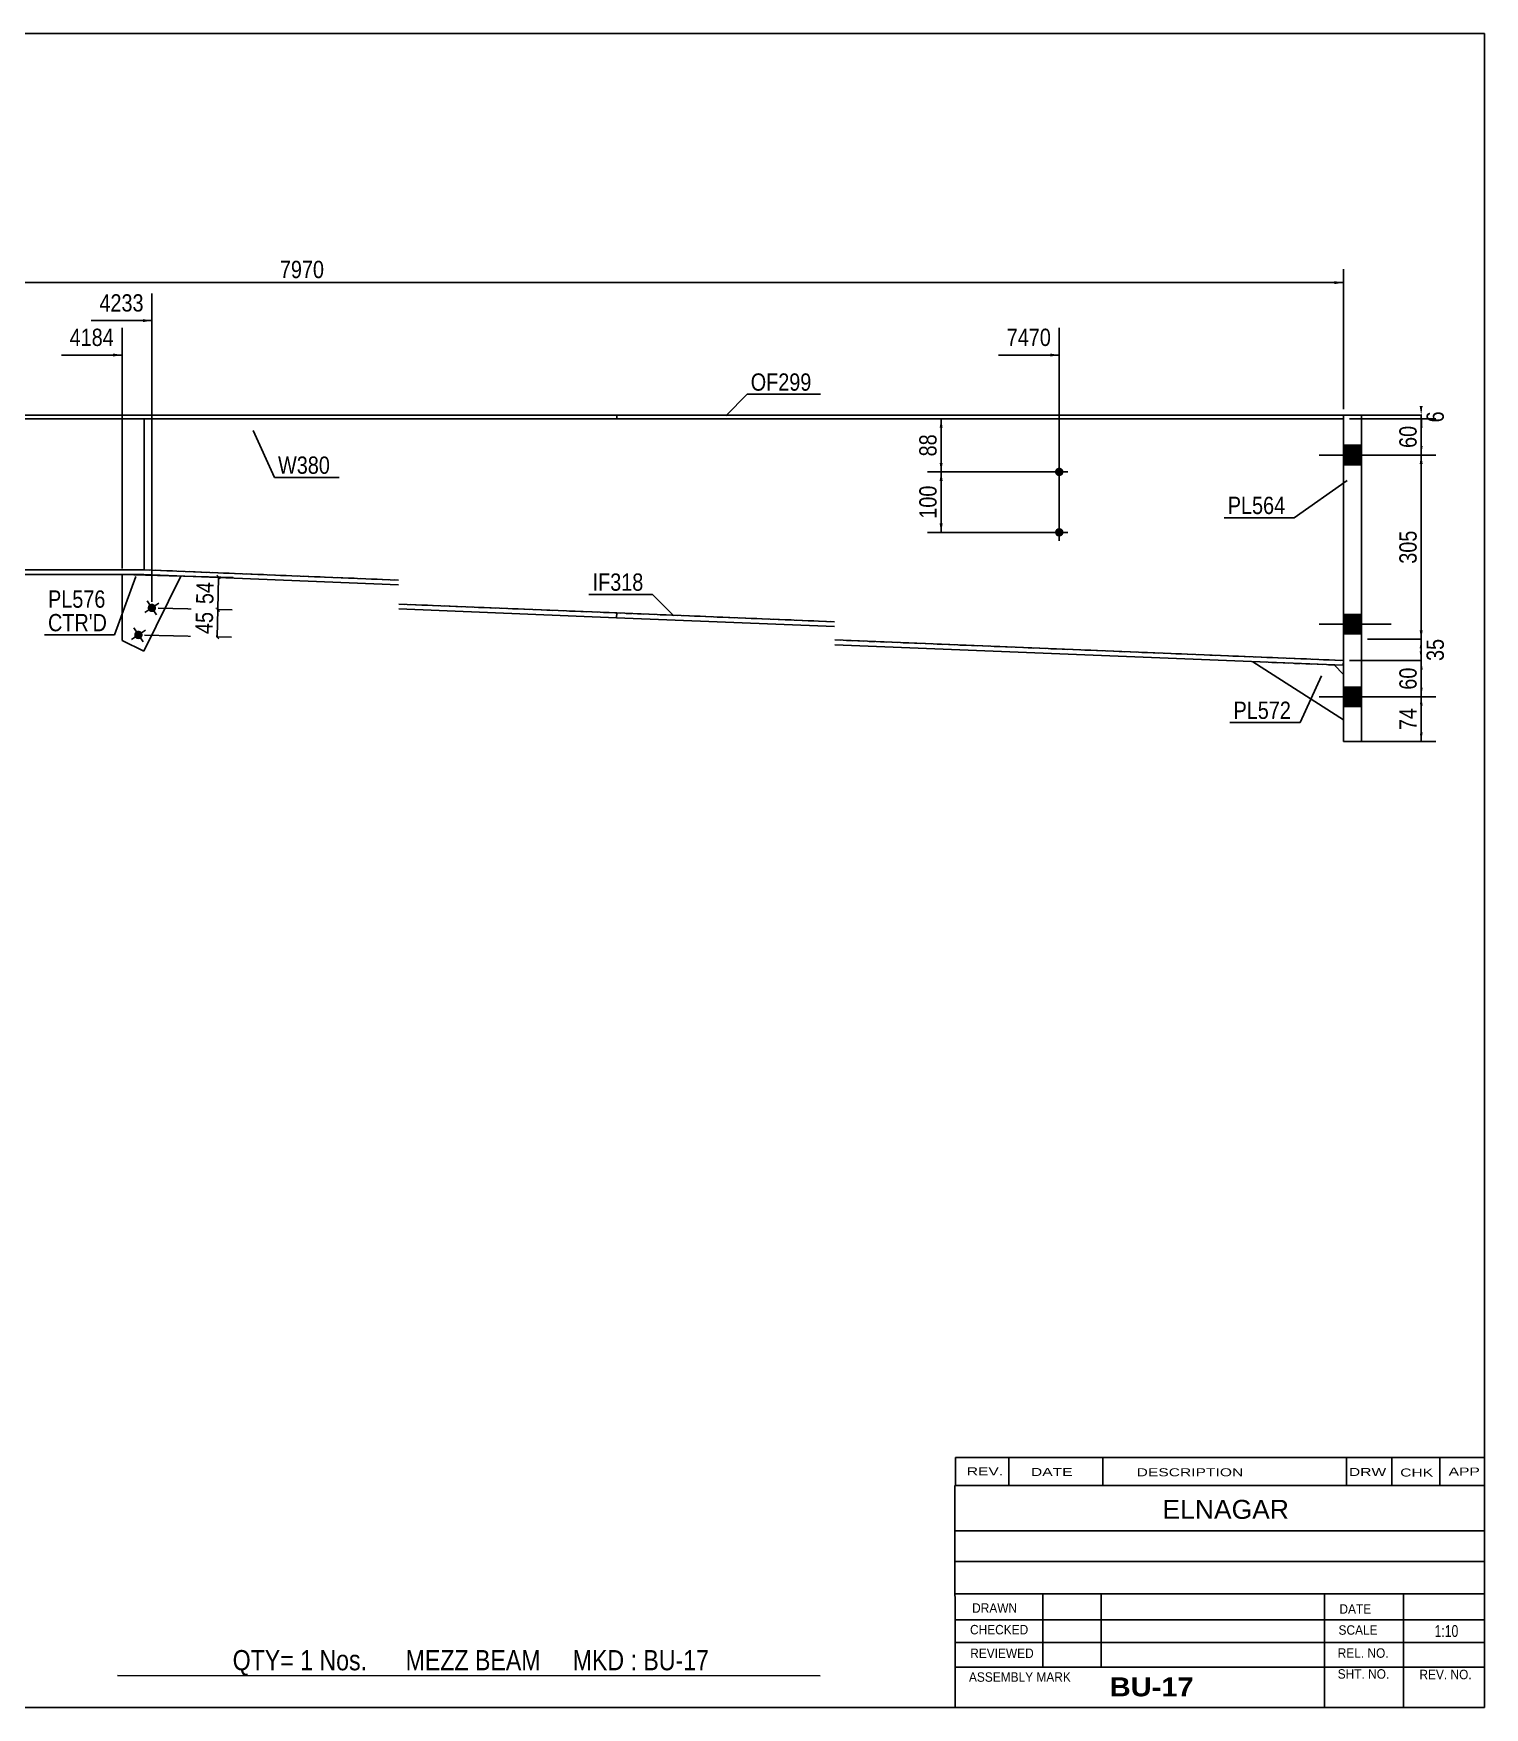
# Model space of a CAD drawing. Header units: millimetres. Extents: x -38 to 365, y -193 to 84.
# Drawn here: x 124.9 to 364.9, y -193.3 to 83.7 of the extents above; entities that cross this region are included whole.
import ezdxf

# ---------------------------------------------------------------- set-up
doc = ezdxf.new("R2010")
doc.units = ezdxf.units.MM
doc.linetypes.add('DXK_LINE_DOT1', pattern=[1.8814, 0.9407, -0.9407])
doc.styles.add('Arial', font='ARIAL.TTF', dxfattribs={"height": 0.2})
doc.styles.add('Arial Bold', font='ARIALBD.TTF', dxfattribs={"height": 0.2})
doc.styles.add('Arial Narrow', font='ARIALN.TTF', dxfattribs={"height": 0.2})

# ---------------------------------------------------------------- blocks, each defined once
blk = doc.blocks.new('Unknown-629104508-1211')
at = {"color": 5, "linetype": 'Continuous'}
for p, q in [((364.89, 83.75), (-35.11, 83.75)), ((-35.11, 83.75), (-35.11, -193.25)), ((364.89, -193.25), (364.89, 83.75)), ((-35.11, -193.25), (364.89, -193.25))]:
    blk.add_line(p, q, dxfattribs=at)
at = {"color": 174, "linetype": 'Continuous', "style": 'Arial'}
blk.add_text('Tekla structures', height=1.9102, rotation=90, dxfattribs=at).set_placement((-35.61, -192.75))
blk = doc.blocks.new('Part-629104508-1279 - 1232')
at = {"color": 2, "linetype": 'Continuous'}
for p, q in [((93.15, 20), (93.15, -5)), ((143.15, 20), (143.15, -5))]:
    blk.add_line(p, q, dxfattribs=at)
at = {"color": 7, "linetype": 'DXK_LINE_DOT1'}
for p, q in [((93.15, 20), (143.15, 20)), ((93.15, -5), (143.15, -5))]:
    blk.add_line(p, q, dxfattribs=at)
blk = doc.blocks.new('Part-629104508-1257 - 1232')
at = {"color": 2, "linetype": 'Continuous'}
for p, q in [((0, 20.6), (0, 20)), ((0, 20.6), (50.99, 20.6)), ((0, 20), (50.99, 20)), ((51.09, 20.6), (185.21, 20.6)), ((51.09, 20), (185.21, 20)), ((185.31, 20.6), (221.34, 20.6)), ((185.31, 20), (221.34, 20)), ((221.34, 20.6), (221.34, 20))]:
    blk.add_line(p, q, dxfattribs=at)
blk = doc.blocks.new('Part-629104508-1429 - 1232')
at = {"color": 2, "linetype": 'Continuous'}
for p, q in [((149.21, -6.05), (139.53, -5.8)), ((139.53, -5.8), (139.53, -16.67)), ((143.11, -18.46), (149.21, -6.05)), ((143.11, -18.46), (139.53, -16.67))]:
    blk.add_line(p, q, dxfattribs=at)
blk = doc.blocks.new('Part-629104508-1301 - 1232')
at = {"color": 2, "linetype": 'Continuous'}
for p, q in [((221.34, 20.6), (221.34, 20)), ((221.34, 20.6), (257.34, 20.6)), ((221.34, 20), (257.34, 20)), ((257.44, 20.6), (341.54, 20.6)), ((257.44, 20), (341.54, 20)), ((341.54, 20.6), (341.54, 20))]:
    blk.add_line(p, q, dxfattribs=at)
blk = doc.blocks.new('Part-629104508-1323 - 1232')
at = {"color": 2, "linetype": 'Continuous'}
blk.add_line((143.15, 20), (143.15, -5), dxfattribs=at)
at = {"color": 7, "linetype": 'DXK_LINE_DOT1'}
for p, q in [((143.15, 20), (185.21, 20)), ((185.31, 20), (257.34, 20)), ((257.44, 20), (341.54, 20)), ((341.54, 20), (341.54, -20)), ((143.15, -5), (185.21, -6.7)), ((185.31, -10.68), (257.34, -13.59)), ((257.44, -16.61), (341.54, -20))]:
    blk.add_line(p, q, dxfattribs=at)
blk = doc.blocks.new('Part-629104508-1345 - 1232')
at = {"color": 2, "linetype": 'Continuous'}
for p, q in [((93.15, -5), (51.09, -6.7)), ((143.15, -5), (93.15, -5)), ((185.21, -6.7), (143.15, -5)), ((93.17, -5.8), (51.09, -7.5)), ((143.13, -5.8), (93.17, -5.8)), ((185.21, -7.5), (143.13, -5.8)), ((221.34, -12.14), (185.31, -10.68)), ((221.31, -12.94), (185.31, -11.48)), ((221.34, -12.14), (221.31, -12.94)), ((50.99, -17.94), (0, -20)), ((50.99, -18.74), (0.03, -20.8)), ((0.03, -20.8), (0, -20))]:
    blk.add_line(p, q, dxfattribs=at)
blk = doc.blocks.new('Part-629104508-1350 - 1232')
at = {"color": 2, "linetype": 'Continuous'}
for p, q in [((221.34, -12.14), (221.31, -12.94)), ((221.31, -12.94), (257.34, -14.39)), ((221.34, -12.14), (257.34, -13.59)), ((257.44, -16.61), (341.54, -20)), ((257.44, -17.41), (341.51, -20.8)), ((341.54, -20), (341.51, -20.8))]:
    blk.add_line(p, q, dxfattribs=at)
blk = doc.blocks.new('Bolt-629104508-1436 - 1232')
at = {"linetype": 'Continuous'}
blk.add_hatch(color=3, dxfattribs=at).paths.add_polyline_path([(144.83, -11.89, -1), (144.06, -10.72, -1)])
at = {"color": 3, "linetype": 'Continuous'}
for p, q in [((145.61, -10.53), (143.28, -12.08)), ((143.67, -10.14), (145.22, -12.47))]:
    blk.add_line(p, q, dxfattribs=at)
blk = doc.blocks.new('Part-629104508-1372 - 1232')
at = {"color": 2, "linetype": 'Continuous'}
for p, q in [((341.54, 20.6), (344.54, 20.6)), ((341.54, 20.6), (341.54, -33.4)), ((344.54, 20.6), (344.54, -33.4)), ((341.54, -33.4), (344.54, -33.4))]:
    blk.add_line(p, q, dxfattribs=at)
blk = doc.blocks.new('Part-629104508-1394 - 1232')
at = {"color": 2, "linetype": 'Continuous'}
for p, q in [((326.55, -20.2), (341.54, -29.8)), ((341.54, -22.3), (340.04, -20.74))]:
    blk.add_line(p, q, dxfattribs=at)
at = {"color": 7, "linetype": 'DXK_LINE_DOT1'}
for p, q in [((340.04, -20.74), (326.55, -20.2)), ((341.54, -29.8), (341.54, -22.3))]:
    blk.add_line(p, q, dxfattribs=at)
blk = doc.blocks.new('Bolt-629104508-1422 - 1232')
at = {"linetype": 'Continuous'}
for points in [[(341.54, 15.6), (341.54, 12.4), (344.54, 12.4), (344.54, 15.6)], [(341.54, 15.6), (341.54, 12.4), (344.54, 12.4), (344.54, 15.6)], [(341.54, -12.4), (341.54, -15.6), (344.54, -15.6), (344.54, -12.4)], [(341.54, -12.4), (341.54, -15.6), (344.54, -15.6), (344.54, -12.4)], [(341.54, -24.4), (341.54, -27.6), (344.54, -27.6), (344.54, -24.4)], [(341.54, -24.4), (341.54, -27.6), (344.54, -27.6), (344.54, -24.4)]]:
    blk.add_hatch(color=3, dxfattribs=at).paths.add_polyline_path(points)
at = {"color": 3, "linetype": 'Continuous'}
for p, q in [((349.44, 14), (337.54, 14)), ((349.44, 14), (337.54, 14)), ((344.54, 15.6), (341.54, 15.6)), ((344.54, 15.6), (341.54, 15.6)), ((344.54, 12.4), (341.54, 12.4)), ((344.54, 12.4), (341.54, 12.4)), ((344.54, -12.4), (341.54, -12.4)), ((344.54, -12.4), (341.54, -12.4)), ((349.44, -14), (337.54, -14)), ((349.44, -14), (337.54, -14)), ((344.54, -15.6), (341.54, -15.6)), ((344.54, -15.6), (341.54, -15.6)), ((344.54, -24.4), (341.54, -24.4)), ((344.54, -24.4), (341.54, -24.4)), ((349.44, -26), (337.54, -26)), ((349.44, -26), (337.54, -26)), ((344.54, -27.6), (341.54, -27.6)), ((344.54, -27.6), (341.54, -27.6))]:
    blk.add_line(p, q, dxfattribs=at)
blk = doc.blocks.new('Bolt-629104508-1424 - 1232')
at = {"linetype": 'Continuous'}
for points in [[(294.54, 11.9), (294.68, 11.89), (294.82, 11.84), (294.95, 11.77), (295.06, 11.67), (295.15, 11.55), (295.2, 11.42), (295.24, 11.27), (295.24, 11.13), (295.2, 10.98), (295.15, 10.85), (295.06, 10.73), (294.95, 10.63), (294.82, 10.56), (294.68, 10.52), (294.54, 10.5), (294.39, 10.52), (294.25, 10.56), (294.13, 10.63), (294.02, 10.73), (293.93, 10.85), (293.87, 10.98), (293.84, 11.13), (293.84, 11.27), (293.87, 11.42), (293.93, 11.55), (294.02, 11.67), (294.13, 11.77), (294.25, 11.84), (294.39, 11.89)], [(294.54, 1.9), (294.68, 1.89), (294.82, 1.84), (294.95, 1.77), (295.06, 1.67), (295.15, 1.55), (295.2, 1.42), (295.24, 1.27), (295.24, 1.13), (295.2, 0.98), (295.15, 0.85), (295.06, 0.73), (294.95, 0.63), (294.82, 0.56), (294.68, 0.52), (294.54, 0.5), (294.39, 0.52), (294.25, 0.56), (294.13, 0.63), (294.02, 0.73), (293.93, 0.85), (293.87, 0.98), (293.84, 1.13), (293.84, 1.27), (293.87, 1.42), (293.93, 1.55), (294.02, 1.67), (294.13, 1.77), (294.25, 1.84), (294.39, 1.89)]]:
    blk.add_hatch(color=3, dxfattribs=at).paths.add_polyline_path(points)
at = {"color": 3, "linetype": 'Continuous'}
for p, q in [((293.14, 11.2), (295.94, 11.2)), ((294.54, 12.6), (294.54, 9.8)), ((293.14, 1.2), (295.94, 1.2)), ((294.54, 2.6), (294.54, -0.2))]:
    blk.add_line(p, q, dxfattribs=at)
blk = doc.blocks.new('Bolt-629104508-1435 - 1232')
at = {"linetype": 'Continuous'}
blk.add_hatch(color=3, dxfattribs=at).paths.add_polyline_path([(142.6, -16.36, -1), (141.82, -15.19, -1)])
at = {"color": 3, "linetype": 'Continuous'}
for p, q in [((143.38, -15), (141.04, -16.55)), ((141.44, -14.61), (142.98, -16.94))]:
    blk.add_line(p, q, dxfattribs=at)
blk = doc.blocks.new('StraightDimension-629104508-3688 - 1232')
at = {"linetype": 'Continuous'}
blk.add_hatch(color=7, dxfattribs=at).paths.add_polyline_path([(138.02, 30.79), (139.52, 30.54), (138.02, 30.29)])
at = {"color": 7, "linetype": 'Continuous'}
for p, q in [((139.52, -4.8), (139.52, 35.04)), ((129.46, 30.54), (139.52, 30.54))]:
    blk.add_line(p, q, dxfattribs=at)
at = {"color": 0}
blk.add_wipeout([(138.75, 31.44), (138.75, 35.64), (130.23, 35.64), (130.23, 31.44)], dxfattribs=at)
at = {"color": 3, "style": 'Arial Narrow'}
blk.add_text('4184', height=2.863, dxfattribs=at).set_placement((130.83, 32.04))
blk = doc.blocks.new('StraightDimension-629104508-1474 - 1232')
at = {"linetype": 'Continuous'}
for points in [[(-1.5, 42.27), (-3, 42.52), (-1.5, 42.77)], [(340.04, 42.77), (341.54, 42.52), (340.04, 42.27)]]:
    blk.add_hatch(color=7, dxfattribs=at).paths.add_polyline_path(points)
at = {"color": 7, "linetype": 'Continuous'}
for p, q in [((-3, 21.6), (-3, 44.77)), ((341.54, 21.6), (341.54, 44.77)), ((-3, 42.52), (341.54, 42.52))]:
    blk.add_line(p, q, dxfattribs=at)
at = {"color": 0}
blk.add_wipeout([(173.53, 42.67), (173.53, 46.87), (165.01, 46.87), (165.01, 42.67)], dxfattribs=at)
at = {"color": 3, "style": 'Arial Narrow'}
blk.add_text('7970', height=2.863, dxfattribs=at).set_placement((165.61, 43.27))
blk = doc.blocks.new('StraightDimension-629104508-1581 - 1232')
at = {"linetype": 'Continuous'}
for points in [[(354.16, 12.5), (354.41, 14), (354.66, 12.5)], [(354.66, -15), (354.41, -16.5), (354.16, -15)]]:
    blk.add_hatch(color=7, dxfattribs=at).paths.add_polyline_path(points)
at = {"color": 7, "linetype": 'Continuous'}
for p, q in [((345.54, 14), (356.81, 14)), ((354.41, -16.5), (354.41, 14)), ((345.54, -16.5), (356.81, -16.5))]:
    blk.add_line(p, q, dxfattribs=at)
at = {"color": 0}
blk.add_wipeout([(354.26, 2.09), (350.06, 2.09), (350.06, -4.59), (354.26, -4.59)], dxfattribs=at)
at = {"color": 3, "style": 'Arial Narrow'}
blk.add_text('305', height=2.863, rotation=90.0002, dxfattribs=at).set_placement((353.66, -3.99))
blk = doc.blocks.new('StraightDimension-629104508-3366 - 1232')
at = {"color": 7, "linetype": 'Continuous'}
for p, q in [((145.58, -5.95), (157.87, -6.26)), ((155.76, -6.51), (155.17, -5.9)), ((155.33, -11.58), (155.47, -6.2)), ((145.45, -11.33), (157.73, -11.64)), ((155.04, -11.27), (155.62, -11.89))]:
    blk.add_line(p, q, dxfattribs=at)
at = {"color": 0}
blk.add_wipeout([(155.31, -6.46), (151.11, -6.35), (150.99, -11.21), (155.19, -11.32)], dxfattribs=at)
at = {"color": 3, "style": 'Arial Narrow'}
blk.add_text('54', height=2.863, rotation=88.5506, dxfattribs=at).set_placement((154.6, -10.7))
blk = doc.blocks.new('StraightDimension-629104508-1603 - 1232')
at = {"linetype": 'Continuous'}
for points in [[(354.16, -21.5), (354.41, -20), (354.66, -21.5)], [(354.66, -24.5), (354.41, -26), (354.16, -24.5)]]:
    blk.add_hatch(color=7, dxfattribs=at).paths.add_polyline_path(points)
at = {"color": 7, "linetype": 'Continuous'}
for p, q in [((342.54, -20), (356.81, -20)), ((354.41, -26), (354.41, -20)), ((345.54, -26), (356.81, -26))]:
    blk.add_line(p, q, dxfattribs=at)
at = {"color": 0}
blk.add_wipeout([(354.26, -20.57), (350.06, -20.57), (350.06, -25.43), (354.26, -25.43)], dxfattribs=at)
at = {"color": 3, "style": 'Arial Narrow'}
blk.add_text('60', height=2.863, rotation=90.0002, dxfattribs=at).set_placement((353.66, -24.83))
blk = doc.blocks.new('StraightDimension-629104508-1450 - 1232')
at = {"linetype": 'Continuous'}
for points in [[(274.75, 9.7), (275, 11.2), (275.25, 9.7)], [(275.25, 2.7), (275, 1.2), (274.75, 2.7)]]:
    blk.add_hatch(color=7, dxfattribs=at).paths.add_polyline_path(points)
at = {"color": 7, "linetype": 'Continuous'}
for p, q in [((293.54, 11.2), (272.75, 11.2)), ((275, 1.2), (275, 11.2)), ((293.54, 1.2), (272.75, 1.2))]:
    blk.add_line(p, q, dxfattribs=at)
at = {"color": 0}
blk.add_wipeout([(274.85, 9.54), (270.65, 9.54), (270.65, 2.86), (274.85, 2.86)], dxfattribs=at)
at = {"color": 3, "style": 'Arial Narrow'}
blk.add_text('100', height=2.863, rotation=90.0002, dxfattribs=at).set_placement((274.25, 3.46))
blk = doc.blocks.new('StraightDimension-629104508-1465 - 1232')
at = {"linetype": 'Continuous'}
for points in [[(274.75, 18.5), (275, 20), (275.25, 18.5)], [(275.25, 12.7), (275, 11.2), (274.75, 12.7)]]:
    blk.add_hatch(color=7, dxfattribs=at).paths.add_polyline_path(points)
at = {"color": 7, "linetype": 'Continuous'}
for p, q in [((144.15, 20), (277.4, 20)), ((275, 11.2), (275, 20)), ((293.54, 11.2), (272.75, 11.2))]:
    blk.add_line(p, q, dxfattribs=at)
at = {"color": 0}
blk.add_wipeout([(274.85, 18.03), (270.65, 18.03), (270.65, 13.17), (274.85, 13.17)], dxfattribs=at)
at = {"color": 3, "style": 'Arial Narrow'}
blk.add_text('88', height=2.863, rotation=90.0002, dxfattribs=at).set_placement((274.25, 13.77))
blk = doc.blocks.new('StraightDimension-629104508-1563 - 1232')
at = {"linetype": 'Continuous'}
for points in [[(354.66, 22.1), (354.41, 20.6), (354.16, 22.1)], [(354.16, 18.5), (354.41, 20), (354.66, 18.5)]]:
    blk.add_hatch(color=7, dxfattribs=at).paths.add_polyline_path(points)
at = {"color": 7, "linetype": 'Continuous'}
for p, q in [((342.54, 20.6), (356.66, 20.6)), ((342.54, 20), (356.66, 20)), ((354.41, 20), (354.41, 20.6))]:
    blk.add_line(p, q, dxfattribs=at)
at = {"color": 0}
blk.add_wipeout([(358.76, 21.81), (354.56, 21.81), (354.56, 18.79), (358.76, 18.79)], dxfattribs=at)
at = {"color": 3, "style": 'Arial Narrow'}
blk.add_text('6', height=2.86, rotation=90.0002, dxfattribs=at).set_placement((358.16, 19.39))
blk = doc.blocks.new('StraightDimension-629104508-1553 - 1232')
at = {"linetype": 'Continuous'}
for points in [[(354.16, -27.5), (354.41, -26), (354.66, -27.5)], [(354.66, -31.9), (354.41, -33.4), (354.16, -31.9)]]:
    blk.add_hatch(color=7, dxfattribs=at).paths.add_polyline_path(points)
at = {"color": 7, "linetype": 'Continuous'}
for p, q in [((345.54, -26), (356.81, -26)), ((354.41, -33.4), (354.41, -26)), ((342.54, -33.4), (356.81, -33.4))]:
    blk.add_line(p, q, dxfattribs=at)
at = {"color": 0}
blk.add_wipeout([(354.26, -27.27), (350.06, -27.27), (350.06, -32.13), (354.26, -32.13)], dxfattribs=at)
at = {"color": 3, "style": 'Arial Narrow'}
blk.add_text('74', height=2.863, rotation=90.0002, dxfattribs=at).set_placement((353.66, -31.53))
blk = doc.blocks.new('StraightDimension-629104508-1572 - 1232')
at = {"linetype": 'Continuous'}
for points in [[(354.16, 18.5), (354.41, 20), (354.66, 18.5)], [(354.66, 15.5), (354.41, 14), (354.16, 15.5)]]:
    blk.add_hatch(color=7, dxfattribs=at).paths.add_polyline_path(points)
at = {"color": 7, "linetype": 'Continuous'}
for p, q in [((342.54, 20), (356.81, 20)), ((354.41, 14), (354.41, 20)), ((345.54, 14), (356.81, 14))]:
    blk.add_line(p, q, dxfattribs=at)
at = {"color": 0}
blk.add_wipeout([(354.26, 19.43), (350.06, 19.43), (350.06, 14.57), (354.26, 14.57)], dxfattribs=at)
at = {"color": 3, "style": 'Arial Narrow'}
blk.add_text('60', height=2.863, rotation=90.0002, dxfattribs=at).set_placement((353.66, 15.17))
blk = doc.blocks.new('StraightDimension-629104508-3367 - 1232')
at = {"color": 7, "linetype": 'Continuous'}
for p, q in [((145.45, -11.33), (157.73, -11.64)), ((155.62, -11.89), (155.04, -11.27)), ((155.22, -16.11), (155.33, -11.58)), ((143.21, -15.8), (157.62, -16.17)), ((154.92, -15.8), (155.51, -16.41))]:
    blk.add_line(p, q, dxfattribs=at)
at = {"color": 0}
blk.add_wipeout([(155.18, -11.41), (150.99, -11.31), (150.86, -16.16), (155.06, -16.27)], dxfattribs=at)
at = {"color": 3, "style": 'Arial Narrow'}
blk.add_text('45', height=2.863, rotation=88.5506, dxfattribs=at).set_placement((154.48, -15.65))
blk = doc.blocks.new('StraightDimension-629104508-1594 - 1232')
at = {"linetype": 'Continuous'}
for points in [[(354.16, -18), (354.41, -16.5), (354.66, -18)], [(354.66, -18.5), (354.41, -20), (354.16, -18.5)]]:
    blk.add_hatch(color=7, dxfattribs=at).paths.add_polyline_path(points)
at = {"color": 7, "linetype": 'Continuous'}
for p, q in [((345.54, -16.5), (356.66, -16.5)), ((354.41, -20), (354.41, -16.5)), ((342.54, -20), (356.66, -20))]:
    blk.add_line(p, q, dxfattribs=at)
at = {"color": 0}
blk.add_wipeout([(358.76, -15.82), (354.56, -15.82), (354.56, -20.68), (358.76, -20.68)], dxfattribs=at)
at = {"color": 3, "style": 'Arial Narrow'}
blk.add_text('35', height=2.863, rotation=90.0002, dxfattribs=at).set_placement((358.16, -20.08))
blk = doc.blocks.new('StraightDimension-629104508-3686 - 1232')
at = {"linetype": 'Continuous'}
blk.add_hatch(color=7, dxfattribs=at).paths.add_polyline_path([(293.04, 30.79), (294.54, 30.54), (293.04, 30.29)])
at = {"color": 7, "linetype": 'Continuous'}
for p, q in [((294.54, 2.2), (294.54, 35.04)), ((284.48, 30.54), (294.54, 30.54))]:
    blk.add_line(p, q, dxfattribs=at)
at = {"color": 0}
blk.add_wipeout([(293.76, 31.44), (293.76, 35.64), (285.25, 35.64), (285.25, 31.44)], dxfattribs=at)
at = {"color": 3, "style": 'Arial Narrow'}
blk.add_text('7470', height=2.863, dxfattribs=at).set_placement((285.85, 32.04))
blk = doc.blocks.new('StraightDimension-629104508-3687 - 1232')
at = {"linetype": 'Continuous'}
blk.add_hatch(color=7, dxfattribs=at).paths.add_polyline_path([(142.95, 36.49), (144.45, 36.24), (142.95, 35.99)])
at = {"color": 7, "linetype": 'Continuous'}
for p, q in [((144.45, -10.3), (144.45, 40.74)), ((134.38, 36.24), (144.45, 36.24))]:
    blk.add_line(p, q, dxfattribs=at)
at = {"color": 0}
blk.add_wipeout([(143.67, 37.14), (143.67, 41.34), (135.16, 41.34), (135.16, 37.14)], dxfattribs=at)
at = {"color": 3, "style": 'Arial Narrow'}
blk.add_text('4233', height=2.863, dxfattribs=at).set_placement((135.76, 37.74))
blk = doc.blocks.new('CBS_NAME_BLOG-629104508-3797')
at = {"color": 7, "linetype": 'Continuous'}
for p, q in [((277.3, -193.21), (277.29, -156.5)), ((277.3, -156.5), (364.81, -156.5)), ((277.3, -164.04), (364.82, -164.04)), ((277.37, -169.09), (364.89, -169.09)), ((277.3, -174.46), (364.81, -174.46)), ((291.82, -186.57), (291.82, -174.47)), ((301.5, -186.55), (301.5, -174.48)), ((338.42, -193.21), (338.42, -174.48)), ((351.47, -193.21), (351.47, -174.47)), ((277.3, -178.76), (364.89, -178.74)), ((277.3, -182.51), (364.81, -182.51)), ((277.3, -186.55), (364.81, -186.55)), ((277.3, -193.25), (364.89, -193.25))]:
    blk.add_line(p, q, dxfattribs=at)
at = {"color": 3, "linetype": 'Continuous', "style": 'Arial'}
blk.add_text('ELNAGAR', height=3.133, dxfattribs=at).set_placement((311.62, -162.03))
at = {"color": 3, "linetype": 'Continuous'}
for s, height, style, width, p in [('DRAWN', 1.566, 'Arial', 0.9, (280.13, -177.57)), ('DATE', 1.566, 'Arial', 0.9, (340.89, -177.73)), ('CHECKED', 1.566, 'Arial', 0.9, (279.78, -181.15)), ('SCALE', 1.566, 'Arial', 0.9, (340.74, -181.21)), ('1:10', 1.957, 'Arial Narrow', 0.9, (356.63, -181.57)), ('REVIEWED', 1.566, 'Arial', 0.9, (279.81, -185.06)), ('REL. NO.', 1.566, 'Arial', 0.9, (340.6, -185.02)), ('ASSEMBLY MARK', 1.5663, 'Arial', 0.9, (279.6, -188.99)), ('BU-17', 3.131, 'Arial Bold', 1.1, (302.88, -191.4)), ('SHT. NO.', 1.566, 'Arial', 0.9, (340.6, -188.48)), ('REV. NO.', 1.566, 'Arial', 0.9, (354.12, -188.57))]:
    blk.add_text(s, height=height, dxfattribs=dict(at, style=style, width=width)).set_placement(p)
blk = doc.blocks.new('CBS_CALLOFF-629104508-3796')
at = {"color": 7, "linetype": 'Continuous'}
blk.add_line((138.77, -187.98), (255, -188), dxfattribs=at)
at = {"color": 3, "linetype": 'Continuous', "style": 'Arial Narrow'}
blk.add_text('QTY= 1 Nos.      MEZZ BEAM     MKD : BU-17', height=3.3405, dxfattribs=at).set_placement((157.8, -187.09))
blk = doc.blocks.new('CBS_REVISION-629104508-3798')
at = {"color": 7, "linetype": 'Continuous'}
for p, q in [((277.38, -151.87), (364.88, -151.87)), ((277.38, -151.87), (277.38, -156.5)), ((286.18, -151.87), (286.18, -156.5)), ((301.77, -151.87), (301.77, -156.44)), ((342.03, -151.87), (342.03, -156.5)), ((349.57, -151.87), (349.57, -156.5)), ((357.52, -151.87), (357.52, -156.5)), ((277.38, -156.5), (364.88, -156.5))]:
    blk.add_line(p, q, dxfattribs=at)
at = {"color": 7, "style": 'Arial Narrow', "width": 1.7}
for s, height, p in [('REV.', 1.326, (279.24, -154.83)), ('DATE', 1.326, (289.86, -154.94)), ('DESCRIPTION', 1.3257, (307.34, -154.99)), ('DRW', 1.326, (342.46, -154.94)), ('CHK', 1.326, (350.94, -155.03)), ('APP', 1.326, (358.95, -154.87))]:
    blk.add_text(s, height=height, dxfattribs=at).set_placement(p)
blk = doc.blocks.new('Mark-629104508-1425 - 1232')
at = {"color": 0}
blk.add_wipeout([(136.76, -11.27), (136.76, -8.27), (127.26, -8.27), (127.26, -11.27)], dxfattribs=at)
blk.add_wipeout([(136.76, -11.27), (136.76, -8.27), (127.26, -8.27), (127.26, -11.27)], dxfattribs=at)
blk.add_wipeout([(137.01, -15.17), (137.01, -12.17), (127.26, -12.17), (127.26, -15.17)], dxfattribs=at)
blk.add_wipeout([(137.01, -15.17), (137.01, -12.17), (127.26, -12.17), (127.26, -15.17)], dxfattribs=at)
at = {"color": 7, "linetype": 'Continuous'}
for p in [(141.79, -6.09), (126.66, -15.77)]:
    blk.add_line(p, (138.26, -15.77), dxfattribs=at)
at = {"color": 3, "style": 'Arial Narrow'}
blk.add_text('PL576', height=2.863, dxfattribs=at).set_placement((127.26, -11.27))
at = {"color": 1, "style": 'Arial Narrow'}
blk.add_text("CTR'D", height=2.863, dxfattribs=at).set_placement((127.26, -15.17))
blk = doc.blocks.new('Mark-629104508-1297 - 1232')
at = {"color": 0}
blk.add_wipeout([(253.55, 24.64), (253.55, 27.64), (243.5, 27.64), (243.5, 24.64)], dxfattribs=at)
blk.add_wipeout([(253.55, 24.64), (253.55, 27.64), (243.5, 27.64), (243.5, 24.64)], dxfattribs=at)
at = {"color": 7, "linetype": 'Continuous'}
for p, q in [((239.37, 20.5), (242.9, 24.04)), ((242.9, 24.04), (255.05, 24.04))]:
    blk.add_line(p, q, dxfattribs=at)
at = {"color": 3, "style": 'Arial Narrow'}
blk.add_text('OF299', height=2.863, dxfattribs=at).set_placement((243.5, 24.64))
blk = doc.blocks.new('Mark-629104508-1319 - 1232')
at = {"color": 0}
blk.add_wipeout([(173.9, 10.89), (173.9, 13.89), (165.31, 13.89), (165.31, 10.89)], dxfattribs=at)
blk.add_wipeout([(173.9, 10.89), (173.9, 13.89), (165.31, 13.89), (165.31, 10.89)], dxfattribs=at)
at = {"color": 7, "linetype": 'Continuous'}
for p, q in [((161.17, 18.03), (164.71, 10.29)), ((164.71, 10.29), (175.4, 10.29))]:
    blk.add_line(p, q, dxfattribs=at)
at = {"color": 3, "style": 'Arial Narrow'}
blk.add_text('W380', height=2.863, dxfattribs=at).set_placement((165.31, 10.89))
blk = doc.blocks.new('Mark-629104508-1346 - 1232')
at = {"color": 7, "linetype": 'Continuous'}
blk.add_line((230.78, -12.59), (227.24, -9.06), dxfattribs=at)
at = {"color": 0}
blk.add_wipeout([(225.74, -8.46), (225.74, -5.46), (217.34, -5.46), (217.34, -8.46)], dxfattribs=at)
blk.add_wipeout([(225.74, -8.46), (225.74, -5.46), (217.34, -5.46), (217.34, -8.46)], dxfattribs=at)
at = {"color": 7, "linetype": 'Continuous'}
blk.add_line((216.74, -9.06), (227.24, -9.06), dxfattribs=at)
at = {"color": 3, "style": 'Arial Narrow'}
blk.add_text('IF318', height=2.863, dxfattribs=at).set_placement((217.34, -8.46))
blk = doc.blocks.new('Mark-629104508-1368 - 1232')
at = {"color": 7, "linetype": 'Continuous'}
blk.add_line((342.17, 9.77), (333.42, 3.63), dxfattribs=at)
at = {"color": 0}
blk.add_wipeout([(331.92, 4.23), (331.92, 7.23), (322.42, 7.23), (322.42, 4.23)], dxfattribs=at)
blk.add_wipeout([(331.92, 4.23), (331.92, 7.23), (322.42, 7.23), (322.42, 4.23)], dxfattribs=at)
at = {"color": 7, "linetype": 'Continuous'}
blk.add_line((321.82, 3.63), (333.42, 3.63), dxfattribs=at)
at = {"color": 3, "style": 'Arial Narrow'}
blk.add_text('PL564', height=2.863, dxfattribs=at).set_placement((322.42, 4.23))
blk = doc.blocks.new('Mark-629104508-1390 - 1232')
at = {"color": 7, "linetype": 'Continuous'}
blk.add_line((337.91, -22.53), (334.37, -30.27), dxfattribs=at)
at = {"color": 0}
blk.add_wipeout([(332.87, -29.67), (332.87, -26.67), (323.37, -26.67), (323.37, -29.67)], dxfattribs=at)
blk.add_wipeout([(332.87, -29.67), (332.87, -26.67), (323.37, -26.67), (323.37, -29.67)], dxfattribs=at)
at = {"color": 7, "linetype": 'Continuous'}
blk.add_line((322.77, -30.27), (334.37, -30.27), dxfattribs=at)
at = {"color": 3, "style": 'Arial Narrow'}
blk.add_text('PL572', height=2.863, dxfattribs=at).set_placement((323.37, -29.67))

msp = doc.modelspace()

# ---------------------------------------------------------------- block references
for name in ['Unknown-629104508-1211', 'Part-629104508-1257 - 1232', 'Part-629104508-1279 - 1232', 'Part-629104508-1323 - 1232', 'Part-629104508-1301 - 1232', 'Part-629104508-1372 - 1232', 'Bolt-629104508-1422 - 1232', 'Bolt-629104508-1424 - 1232', 'Part-629104508-1345 - 1232', 'Part-629104508-1429 - 1232', 'Bolt-629104508-1436 - 1232', 'Part-629104508-1350 - 1232', 'Bolt-629104508-1435 - 1232', 'Part-629104508-1394 - 1232', 'CBS_REVISION-629104508-3798', 'CBS_NAME_BLOG-629104508-3797', 'CBS_CALLOFF-629104508-3796']:
    msp.add_blockref(name, (0, 0))

# ---------------------------------------------------------------- next in the draw order: block references
for name in ['StraightDimension-629104508-3688 - 1232', 'StraightDimension-629104508-1581 - 1232', 'StraightDimension-629104508-1450 - 1232', 'Mark-629104508-1368 - 1232', 'Mark-629104508-1346 - 1232', 'StraightDimension-629104508-3366 - 1232', 'StraightDimension-629104508-1603 - 1232', 'Mark-629104508-1390 - 1232']:
    msp.add_blockref(name, (0, 0))

# ---------------------------------------------------------------- next in the draw order: block references
for name in ['StraightDimension-629104508-1474 - 1232', 'StraightDimension-629104508-1465 - 1232', 'StraightDimension-629104508-3367 - 1232', 'StraightDimension-629104508-1594 - 1232', 'StraightDimension-629104508-1553 - 1232']:
    msp.add_blockref(name, (0, 0))

# ---------------------------------------------------------------- next in the draw order: block references
for name in ['StraightDimension-629104508-3687 - 1232', 'StraightDimension-629104508-3686 - 1232', 'Mark-629104508-1297 - 1232', 'StraightDimension-629104508-1563 - 1232', 'Mark-629104508-1319 - 1232']:
    msp.add_blockref(name, (0, 0))

# ---------------------------------------------------------------- next in the draw order: block references
for name in ['StraightDimension-629104508-1572 - 1232', 'Mark-629104508-1425 - 1232']:
    msp.add_blockref(name, (0, 0))

doc.saveas('drawing.dxf')
